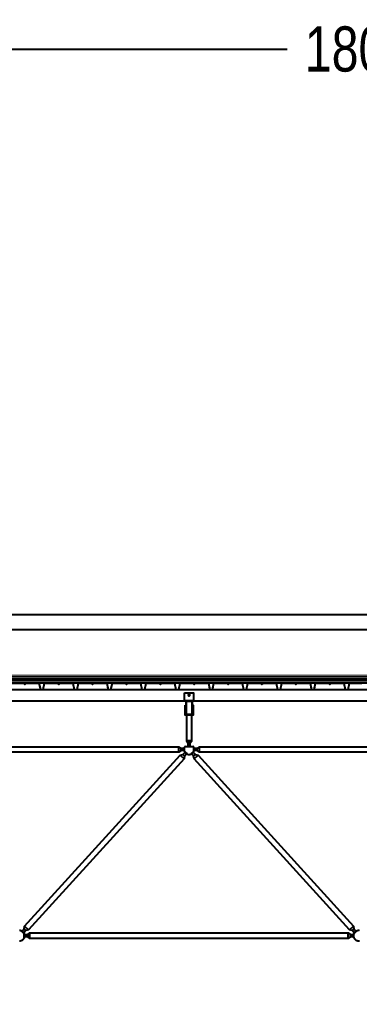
# Model space of a CAD drawing. Header units: centimetres. Extents: x 26569 to 160723, y -3143 to 14565.
# Drawn here: x 35226.7 to 35377.1, y 6232.1 to 6667.7 of the extents above; entities that cross this region are included whole.
import ezdxf

# ---------------------------------------------------------------- set-up
doc = ezdxf.new("R2010")
doc.units = ezdxf.units.CM
doc.header["$LTSCALE"] = 100
for name, color, linetype in [('A-ANNO-DIMS', 187, 'Continuous'), ('A-ELEV-02', 253, 'Continuous'), ('A-ELEV-04', 250, 'Continuous'), ('A-WALL-INSL', 249, 'Continuous'), ('A-WALL-SNWPNL', 200, 'Continuous'), ('S-STEL', 3, 'Continuous')]:
    doc.layers.add(name, color=color, linetype=linetype)
doc.styles.add('Fields_100', font='act_simplex.shx', dxfattribs={"width": 0.8, "height": 20})
doc.linetypes.add('BATTING', pattern='A,0.00254,-2.54,[134,ltypeshp.shx,S=2.54,R=0,X=-2.54,Y=0],-5.08,[134,ltypeshp.shx,S=2.54,R=180,X=2.54,Y=0],-2.54', length=10.16254)
doc.dimstyles.new('FIELDS_100', dxfattribs={"dimscale": 0, "dimtxt": 20, "dimasz": 5, "dimexe": 5, "dimexo": 5, "dimgap": 5, "dimtad": 0, "dimdec": 0, "dimzin": 0, "dimdsep": 46, "dimtxsty": 'Fields_100', "dimblk": 'DOT', "dimcen": 0.09, "dimclrt": 50, "dimadec": 0, "dimazin": 0, "dimtfac": 1, "dimtdec": 0, "dimtix": 1, "dimtofl": 0, "dimtmove": 1, "dimatfit": 3, "dimfxl": 5, "dimfxlon": 1, "dimtolj": 1, "dimtzin": 0, "dimarcsym": 0})

# ---------------------------------------------------------------- blocks, each defined once
blk = doc.blocks.new('_Dot')
at = {"color": 0, "linetype": 'ByBlock', "lineweight": -2}
blk.add_line((-0.5, 0), (-1, 0), dxfattribs=at)
at = {"color": 0, "linetype": 'ByBlock', "const_width": 0.5}
blk.add_lwpolyline([(-0.25, 0, 1), (0.25, 0, 1)], format="xyb", close=True, dxfattribs=at)
blk = doc.blocks.new('*D693')
at = {"layer": 'A-ANNO-DIMS', "color": 0, "lineweight": -2, "transparency": 16777216}
for p, q in [((34926.73, 6649.56), (34926.73, 6659.56)), ((35826.73, 6649.56), (35826.73, 6659.56)), ((34931.73, 6654.56), (35345.07, 6654.56)), ((35821.73, 6654.56), (35408.4, 6654.56))]:
    blk.add_line(p, q, dxfattribs=at)
at = {"layer": 'DEFPOINTS', "color": 0, "transparency": 16777216}
for p in [(35826.73, 6654.56), (34926.73, 6232.06), (35826.73, 6232.06)]:
    blk.add_point(p, dxfattribs=at)
at = {"layer": 'A-ANNO-DIMS', "color": 0, "lineweight": -2, "transparency": 16777216, "xscale": 5, "yscale": 5, "zscale": 5, "rotation": 180}
blk.add_blockref('_Dot', (34926.73, 6654.56), dxfattribs=at)
at = {"layer": 'A-ANNO-DIMS', "color": 0, "lineweight": -2, "transparency": 16777216, "xscale": 5, "yscale": 5, "zscale": 5}
blk.add_blockref('_Dot', (35826.73, 6654.56), dxfattribs=at)
at = {"layer": 'A-ANNO-DIMS', "color": 50, "transparency": 16777216, "insert": (35376.73, 6654.56), "char_height": 20, "attachment_point": 5, "style": 'Fields_100'}
blk.add_mtext('\\A1;1800', dxfattribs=at)

msp = doc.modelspace()

# ---------------------------------------------------------------- linework, layer by layer
at = {"layer": 'A-ELEV-02'}
for points in [[(32200.48, 6371.06), (36699.23, 6371.06)], [(32200.48, 6366.06), (36699.23, 6366.06)], [(35303.73, 6366.06), (35299.73, 6366.06)], [(35299.93, 6363.26), (35300.18, 6363.26)], [(35299.93, 6362.56), (35300.18, 6362.56)], [(35303.28, 6363.26), (35303.53, 6363.26)], [(35303.28, 6362.56), (35303.53, 6362.56)], [(35300.53, 6359.66), (35300.53, 6348.36), (35301.23, 6347.36), (35301.23, 6345.86)], [(35302.23, 6345.86), (35302.23, 6347.36), (35302.94, 6348.36), (35302.94, 6359.66)], [(35302.94, 6348.36), (35300.53, 6348.36)], [(35302.23, 6347.36), (35301.23, 6347.36)], [(35153.78, 6345.01), (35155.28, 6345.01), (35156.28, 6345.72), (35297.18, 6345.72), (35298.18, 6345.01), (35299.68, 6345.01)], [(35299.68, 6344.01), (35298.18, 6344.01), (35297.18, 6343.3), (35156.28, 6343.3), (35155.28, 6344.01), (35153.78, 6344.01)], [(35297.18, 6343.3), (35297.18, 6345.72)], [(35298.18, 6344.01), (35298.18, 6345.01)], [(35299.93, 6345.86), (35299.89, 6345.8), (35299.85, 6345.74), (35299.81, 6345.68), (35299.77, 6345.61), (35299.73, 6345.54), (35299.7, 6345.47), (35299.67, 6345.4), (35299.64, 6345.33), (35299.61, 6345.26), (35299.6, 6345.22), (35299.59, 6345.18), (35299.57, 6345.14), (35299.56, 6345.11), (35299.55, 6345.07), (35299.54, 6345.03), (35299.54, 6344.99), (35299.53, 6344.95), (35299.52, 6344.91), (35299.51, 6344.87), (35299.51, 6344.83), (35299.5, 6344.79), (35299.5, 6344.75), (35299.49, 6344.71), (35299.49, 6344.67), (35299.49, 6344.63), (35299.49, 6344.59), (35299.48, 6344.55), (35299.48, 6344.52), (35299.48, 6344.48), (35299.49, 6344.44), (35299.49, 6344.4), (35299.49, 6344.36), (35299.49, 6344.32), (35299.5, 6344.28), (35299.5, 6344.24), (35299.51, 6344.2), (35299.51, 6344.16), (35299.53, 6344.08), (35299.54, 6344.01), (35299.56, 6343.93), (35299.58, 6343.86), (35299.61, 6343.78), (35299.63, 6343.71), (35299.66, 6343.64), (35299.69, 6343.57), (35299.72, 6343.51), (35299.76, 6343.44), (35299.79, 6343.37), (35299.83, 6343.31), (35299.87, 6343.25), (35299.92, 6343.18), (35299.96, 6343.12), (35300.01, 6343.06), (35300.07, 6343), (35300.12, 6342.95), (35300.15, 6342.92), (35300.17, 6342.89), (35300.2, 6342.86), (35300.23, 6342.84), (35300.26, 6342.81), (35300.29, 6342.78), (35300.32, 6342.76), (35300.35, 6342.73), (35300.39, 6342.71), (35300.42, 6342.69), (35300.45, 6342.66), (35300.48, 6342.64), (35300.52, 6342.62), (35300.55, 6342.6), (35300.59, 6342.58), (35300.62, 6342.56), (35300.65, 6342.54), (35300.69, 6342.52), (35300.73, 6342.5), (35300.76, 6342.48), (35300.8, 6342.47), (35300.83, 6342.45), (35300.87, 6342.43), (35300.91, 6342.42), (35300.94, 6342.41), (35300.98, 6342.39), (35301.02, 6342.38), (35301.06, 6342.37), (35301.13, 6342.34), (35301.21, 6342.33), (35301.28, 6342.31), (35301.36, 6342.29), (35301.43, 6342.28), (35301.51, 6342.27), (35301.59, 6342.27), (35301.66, 6342.26), (35301.73, 6342.26), (35301.81, 6342.26), (35301.88, 6342.27), (35301.96, 6342.27), (35302.03, 6342.28), (35302.11, 6342.29), (35302.19, 6342.31), (35302.26, 6342.33), (35302.34, 6342.34), (35302.41, 6342.37), (35302.45, 6342.38), (35302.49, 6342.39), (35302.52, 6342.41), (35302.56, 6342.42), (35302.6, 6342.43), (35302.63, 6342.45), (35302.67, 6342.47), (35302.71, 6342.48), (35302.74, 6342.5), (35302.78, 6342.52), (35302.81, 6342.54), (35302.85, 6342.56), (35302.88, 6342.58), (35302.92, 6342.6), (35302.95, 6342.62), (35302.98, 6342.64), (35303.02, 6342.66), (35303.05, 6342.69), (35303.08, 6342.71), (35303.11, 6342.73), (35303.15, 6342.76), (35303.18, 6342.78), (35303.21, 6342.81), (35303.24, 6342.84), (35303.27, 6342.86), (35303.29, 6342.89), (35303.32, 6342.92), (35303.35, 6342.95), (35303.4, 6343), (35303.45, 6343.06), (35303.5, 6343.12), (35303.55, 6343.18), (35303.59, 6343.25), (35303.64, 6343.31), (35303.68, 6343.37), (35303.71, 6343.44), (35303.75, 6343.51), (35303.78, 6343.57), (35303.81, 6343.64), (35303.84, 6343.71), (35303.86, 6343.78), (35303.89, 6343.86), (35303.91, 6343.93), (35303.93, 6344.01), (35303.94, 6344.08), (35303.96, 6344.16), (35303.96, 6344.2), (35303.97, 6344.24), (35303.97, 6344.28), (35303.98, 6344.32), (35303.98, 6344.36), (35303.98, 6344.4), (35303.98, 6344.44), (35303.98, 6344.48), (35303.98, 6344.52), (35303.98, 6344.55), (35303.98, 6344.59), (35303.98, 6344.63), (35303.98, 6344.67), (35303.98, 6344.71), (35303.97, 6344.75), (35303.97, 6344.79), (35303.96, 6344.83), (35303.96, 6344.87), (35303.95, 6344.91), (35303.94, 6344.95), (35303.93, 6344.99), (35303.92, 6345.03), (35303.91, 6345.07), (35303.9, 6345.11), (35303.89, 6345.14), (35303.88, 6345.18), (35303.87, 6345.22), (35303.86, 6345.26), (35303.83, 6345.33), (35303.8, 6345.4), (35303.77, 6345.47), (35303.73, 6345.54), (35303.7, 6345.61), (35303.66, 6345.68), (35303.62, 6345.74), (35303.58, 6345.8), (35303.53, 6345.86)], [(35299.67, 6343.62), (35301.04, 6342.37)], [(35299.68, 6343.58), (35299.68, 6345.44)], [(35299.93, 6345.86), (35303.53, 6345.86)], [(35302.43, 6342.37), (35303.8, 6343.62)], [(35303.78, 6345.01), (35305.28, 6345.01), (35306.28, 6345.72), (35447.18, 6345.72), (35448.18, 6345.01), (35449.68, 6345.01)], [(35303.78, 6343.58), (35303.78, 6345.44)], [(35449.68, 6344.01), (35448.18, 6344.01), (35447.18, 6343.3), (35306.28, 6343.3), (35305.28, 6344.01), (35303.78, 6344.01)], [(35305.28, 6344.01), (35305.28, 6345.01)], [(35306.28, 6343.3), (35306.28, 6345.72)], [(35297.78, 6341.96), (35299.57, 6340.33)], [(35298.98, 6342.22), (35299.72, 6341.55)], [(35303.75, 6341.55), (35304.49, 6342.22)], [(35303.9, 6340.33), (35305.69, 6341.96)], [(35228.75, 6264.98), (35229.49, 6264.3)], [(35228.9, 6266.19), (35230.69, 6264.57)], [(35372.78, 6264.57), (35374.57, 6266.19)], [(35373.98, 6264.3), (35374.72, 6264.98)], [(35226.68, 6259.76), (35226.73, 6259.76), (35226.78, 6259.76), (35226.83, 6259.76), (35226.89, 6259.77), (35226.94, 6259.77), (35226.99, 6259.78), (35227.04, 6259.78), (35227.09, 6259.79), (35227.14, 6259.8), (35227.2, 6259.81), (35227.25, 6259.82), (35227.3, 6259.83), (35227.35, 6259.85), (35227.41, 6259.86), (35227.46, 6259.88), (35227.51, 6259.9), (35227.56, 6259.92), (35227.61, 6259.94), (35227.67, 6259.96), (35227.72, 6259.99), (35227.77, 6260.01), (35227.82, 6260.04), (35227.87, 6260.07), (35227.92, 6260.1), (35227.97, 6260.13), (35228.01, 6260.16), (35228.06, 6260.19), (35228.11, 6260.23), (35228.15, 6260.27), (35228.2, 6260.3), (35228.24, 6260.34), (35228.28, 6260.38), (35228.33, 6260.42), (35228.37, 6260.46), (35228.41, 6260.51), (35228.44, 6260.55), (35228.48, 6260.59), (35228.52, 6260.64), (35228.55, 6260.69), (35228.59, 6260.73), (35228.62, 6260.78), (35228.65, 6260.83), (35228.68, 6260.88), (35228.71, 6260.93), (35228.73, 6260.98), (35228.76, 6261.03), (35228.78, 6261.08), (35228.81, 6261.13), (35228.83, 6261.18), (35228.85, 6261.24), (35228.86, 6261.29), (35228.88, 6261.34), (35228.9, 6261.39), (35228.91, 6261.45), (35228.92, 6261.5), (35228.94, 6261.55), (35228.95, 6261.6), (35228.96, 6261.66), (35228.96, 6261.71), (35228.97, 6261.76), (35228.98, 6261.81), (35228.98, 6261.86), (35228.98, 6261.91), (35228.98, 6261.96), (35228.98, 6262.01), (35228.98, 6262.06), (35228.98, 6262.11), (35228.98, 6262.16), (35228.98, 6262.21), (35228.97, 6262.27), (35228.96, 6262.32), (35228.96, 6262.37), (35228.95, 6262.42), (35228.94, 6262.47), (35228.92, 6262.53), (35228.91, 6262.58), (35228.9, 6262.63), (35228.88, 6262.68), (35228.86, 6262.74), (35228.85, 6262.79), (35228.83, 6262.84), (35228.81, 6262.89), (35228.78, 6262.94), (35228.76, 6262.99), (35228.73, 6263.05), (35228.71, 6263.1), (35228.68, 6263.15), (35228.65, 6263.19), (35228.62, 6263.24), (35228.59, 6263.29), (35228.55, 6263.34), (35228.52, 6263.38), (35228.48, 6263.43), (35228.44, 6263.48), (35228.41, 6263.52), (35228.37, 6263.56), (35228.33, 6263.6), (35228.28, 6263.64), (35228.24, 6263.68), (35228.2, 6263.72), (35228.15, 6263.76), (35228.11, 6263.8), (35228.06, 6263.83), (35228.01, 6263.86), (35227.97, 6263.9), (35227.92, 6263.93), (35227.87, 6263.96), (35227.82, 6263.98), (35227.77, 6264.01), (35227.72, 6264.04), (35227.67, 6264.06), (35227.61, 6264.08), (35227.56, 6264.1), (35227.51, 6264.12), (35227.46, 6264.14), (35227.41, 6264.16), (35227.35, 6264.18), (35227.3, 6264.19), (35227.25, 6264.2), (35227.2, 6264.21), (35227.14, 6264.22), (35227.09, 6264.23), (35227.04, 6264.24), (35226.99, 6264.25), (35226.94, 6264.25), (35226.89, 6264.26), (35226.83, 6264.26), (35226.78, 6264.26), (35226.73, 6264.26), (35226.68, 6264.26)], [(35227.43, 6264.15), (35228.8, 6262.91)], [(35228.78, 6262.51), (35230.28, 6262.51), (35231.28, 6263.22), (35372.18, 6263.22), (35373.18, 6262.51), (35374.68, 6262.51)], [(35228.78, 6261.08), (35228.78, 6262.94)], [(35374.68, 6261.51), (35373.18, 6261.51), (35372.18, 6260.8), (35231.28, 6260.8), (35230.28, 6261.51), (35228.78, 6261.51)], [(35230.28, 6261.51), (35230.28, 6262.51)], [(35231.28, 6260.8), (35231.28, 6263.22)], [(35372.18, 6260.8), (35372.18, 6263.22)], [(35373.18, 6261.51), (35373.18, 6262.51)], [(35377.09, 6264.23), (35377.04, 6264.24), (35376.99, 6264.25), (35376.94, 6264.25), (35376.89, 6264.26), (35376.83, 6264.26), (35376.78, 6264.26), (35376.73, 6264.26), (35376.68, 6264.26), (35376.63, 6264.26), (35376.58, 6264.26), (35376.53, 6264.25), (35376.48, 6264.25), (35376.43, 6264.24), (35376.38, 6264.23), (35376.32, 6264.22), (35376.27, 6264.21), (35376.22, 6264.2), (35376.17, 6264.19), (35376.12, 6264.18), (35376.06, 6264.16), (35376.01, 6264.14), (35375.96, 6264.12), (35375.91, 6264.1), (35375.85, 6264.08), (35375.8, 6264.06), (35375.75, 6264.04), (35375.7, 6264.01), (35375.65, 6263.98), (35375.6, 6263.96), (35375.55, 6263.93), (35375.5, 6263.9), (35375.46, 6263.86), (35375.41, 6263.83), (35375.36, 6263.8), (35375.32, 6263.76), (35375.27, 6263.72), (35375.23, 6263.68), (35375.19, 6263.64), (35375.14, 6263.6), (35375.1, 6263.56), (35375.06, 6263.52), (35375.02, 6263.48), (35374.99, 6263.43), (35374.95, 6263.38), (35374.92, 6263.34), (35374.88, 6263.29), (35374.85, 6263.24), (35374.82, 6263.19), (35374.79, 6263.15), (35374.76, 6263.1), (35374.74, 6263.05), (35374.71, 6262.99), (35374.69, 6262.94), (35374.66, 6262.89), (35374.64, 6262.84), (35374.62, 6262.79), (35374.6, 6262.74), (35374.59, 6262.68), (35374.57, 6262.63), (35374.56, 6262.58), (35374.54, 6262.53), (35374.53, 6262.47), (35374.52, 6262.42), (35374.51, 6262.37), (35374.51, 6262.32), (35374.5, 6262.27), (35374.49, 6262.21), (35374.49, 6262.16), (35374.49, 6262.11), (35374.48, 6262.06), (35374.48, 6262.01), (35374.48, 6261.96), (35374.49, 6261.91), (35374.49, 6261.86), (35374.49, 6261.81), (35374.5, 6261.76), (35374.51, 6261.71), (35374.51, 6261.66), (35374.52, 6261.6), (35374.53, 6261.55), (35374.54, 6261.5), (35374.56, 6261.45), (35374.57, 6261.39), (35374.59, 6261.34), (35374.6, 6261.29), (35374.62, 6261.24), (35374.64, 6261.18), (35374.66, 6261.13), (35374.69, 6261.08), (35374.71, 6261.03), (35374.74, 6260.98), (35374.76, 6260.93), (35374.79, 6260.88), (35374.82, 6260.83), (35374.85, 6260.78), (35374.88, 6260.73), (35374.92, 6260.69), (35374.95, 6260.64), (35374.99, 6260.59), (35375.02, 6260.55), (35375.06, 6260.51), (35375.1, 6260.46), (35375.14, 6260.42), (35375.19, 6260.38), (35375.23, 6260.34), (35375.27, 6260.3), (35375.32, 6260.27), (35375.36, 6260.23), (35375.41, 6260.19), (35375.46, 6260.16), (35375.5, 6260.13), (35375.55, 6260.1), (35375.6, 6260.07), (35375.65, 6260.04), (35375.7, 6260.01), (35375.75, 6259.99), (35375.8, 6259.96), (35375.85, 6259.94), (35375.91, 6259.92), (35375.96, 6259.9), (35376.01, 6259.88), (35376.06, 6259.86), (35376.12, 6259.85), (35376.17, 6259.83), (35376.22, 6259.82), (35376.27, 6259.81), (35376.32, 6259.8), (35376.38, 6259.79), (35376.43, 6259.78), (35376.48, 6259.78), (35376.53, 6259.77), (35376.58, 6259.77), (35376.63, 6259.76), (35376.68, 6259.76), (35376.73, 6259.76), (35376.78, 6259.76), (35376.83, 6259.76), (35376.89, 6259.77), (35376.94, 6259.77), (35376.99, 6259.78), (35377.04, 6259.78), (35377.09, 6259.79)], [(35374.67, 6262.91), (35376.04, 6264.15)], [(35374.68, 6261.08), (35374.68, 6262.94)]]:
    msp.add_lwpolyline(points, dxfattribs=at)
for points in [[(35299.73, 6369.56), (35303.73, 6369.56), (35303.73, 6365.91), (35299.73, 6365.91)], [(35302.08, 6368.56), (35302.08, 6368.57), (35302.08, 6368.58), (35302.08, 6368.59), (35302.08, 6368.59), (35302.08, 6368.6), (35302.08, 6368.61), (35302.08, 6368.62), (35302.08, 6368.63), (35302.08, 6368.63), (35302.08, 6368.64), (35302.07, 6368.65), (35302.07, 6368.66), (35302.07, 6368.67), (35302.07, 6368.67), (35302.06, 6368.68), (35302.06, 6368.69), (35302.06, 6368.7), (35302.05, 6368.71), (35302.05, 6368.72), (35302.05, 6368.72), (35302.04, 6368.73), (35302.04, 6368.74), (35302.03, 6368.75), (35302.03, 6368.75), (35302.02, 6368.76), (35302.02, 6368.77), (35302.01, 6368.78), (35302.01, 6368.78), (35302, 6368.79), (35301.99, 6368.8), (35301.99, 6368.8), (35301.98, 6368.81), (35301.98, 6368.82), (35301.97, 6368.82), (35301.96, 6368.83), (35301.95, 6368.83), (35301.95, 6368.84), (35301.94, 6368.85), (35301.93, 6368.85), (35301.93, 6368.86), (35301.92, 6368.86), (35301.91, 6368.86), (35301.9, 6368.87), (35301.9, 6368.87), (35301.89, 6368.88), (35301.88, 6368.88), (35301.87, 6368.88), (35301.86, 6368.89), (35301.86, 6368.89), (35301.85, 6368.89), (35301.84, 6368.9), (35301.83, 6368.9), (35301.82, 6368.9), (35301.81, 6368.9), (35301.81, 6368.9), (35301.8, 6368.91), (35301.79, 6368.91), (35301.78, 6368.91), (35301.77, 6368.91), (35301.77, 6368.91), (35301.76, 6368.91), (35301.75, 6368.91), (35301.74, 6368.91), (35301.73, 6368.91), (35301.73, 6368.91), (35301.72, 6368.91), (35301.71, 6368.91), (35301.7, 6368.91), (35301.69, 6368.91), (35301.69, 6368.91), (35301.68, 6368.91), (35301.67, 6368.91), (35301.66, 6368.9), (35301.65, 6368.9), (35301.65, 6368.9), (35301.64, 6368.9), (35301.63, 6368.9), (35301.62, 6368.89), (35301.61, 6368.89), (35301.61, 6368.89), (35301.6, 6368.88), (35301.59, 6368.88), (35301.58, 6368.88), (35301.57, 6368.87), (35301.57, 6368.87), (35301.56, 6368.86), (35301.55, 6368.86), (35301.54, 6368.86), (35301.54, 6368.85), (35301.53, 6368.85), (35301.52, 6368.84), (35301.51, 6368.83), (35301.51, 6368.83), (35301.5, 6368.82), (35301.49, 6368.82), (35301.49, 6368.81), (35301.48, 6368.8), (35301.47, 6368.8), (35301.47, 6368.79), (35301.46, 6368.78), (35301.46, 6368.78), (35301.45, 6368.77), (35301.45, 6368.76), (35301.44, 6368.75), (35301.44, 6368.75), (35301.43, 6368.74), (35301.43, 6368.73), (35301.42, 6368.72), (35301.42, 6368.72), (35301.42, 6368.71), (35301.41, 6368.7), (35301.41, 6368.69), (35301.41, 6368.68), (35301.4, 6368.67), (35301.4, 6368.67), (35301.4, 6368.66), (35301.4, 6368.65), (35301.39, 6368.64), (35301.39, 6368.63), (35301.39, 6368.63), (35301.39, 6368.62), (35301.39, 6368.61), (35301.39, 6368.6), (35301.39, 6368.59), (35301.39, 6368.59), (35301.38, 6368.58), (35301.38, 6368.57), (35301.38, 6368.56), (35301.38, 6368.55), (35301.38, 6368.55), (35301.39, 6368.54), (35301.39, 6368.53), (35301.39, 6368.52), (35301.39, 6368.51), (35301.39, 6368.51), (35301.39, 6368.5), (35301.39, 6368.49), (35301.39, 6368.48), (35301.4, 6368.47), (35301.4, 6368.47), (35301.4, 6368.46), (35301.4, 6368.45), (35301.41, 6368.44), (35301.41, 6368.43), (35301.41, 6368.43), (35301.42, 6368.42), (35301.42, 6368.41), (35301.42, 6368.4), (35301.43, 6368.39), (35301.43, 6368.39), (35301.44, 6368.38), (35301.44, 6368.37), (35301.45, 6368.36), (35301.45, 6368.36), (35301.46, 6368.35), (35301.46, 6368.34), (35301.47, 6368.33), (35301.47, 6368.33), (35301.48, 6368.32), (35301.49, 6368.31), (35301.49, 6368.31), (35301.5, 6368.3), (35301.51, 6368.3), (35301.51, 6368.29), (35301.52, 6368.28), (35301.53, 6368.28), (35301.54, 6368.27), (35301.54, 6368.27), (35301.55, 6368.26), (35301.56, 6368.26), (35301.57, 6368.26), (35301.57, 6368.25), (35301.58, 6368.25), (35301.59, 6368.24), (35301.6, 6368.24), (35301.61, 6368.24), (35301.61, 6368.23), (35301.62, 6368.23), (35301.63, 6368.23), (35301.64, 6368.23), (35301.65, 6368.22), (35301.65, 6368.22), (35301.66, 6368.22), (35301.67, 6368.22), (35301.68, 6368.22), (35301.69, 6368.22), (35301.69, 6368.21), (35301.7, 6368.21), (35301.71, 6368.21), (35301.72, 6368.21), (35301.73, 6368.21), (35301.73, 6368.21), (35301.74, 6368.21), (35301.75, 6368.21), (35301.76, 6368.21), (35301.77, 6368.21), (35301.77, 6368.21), (35301.78, 6368.22), (35301.79, 6368.22), (35301.8, 6368.22), (35301.81, 6368.22), (35301.81, 6368.22), (35301.82, 6368.22), (35301.83, 6368.23), (35301.84, 6368.23), (35301.85, 6368.23), (35301.86, 6368.23), (35301.86, 6368.24), (35301.87, 6368.24), (35301.88, 6368.24), (35301.89, 6368.25), (35301.9, 6368.25), (35301.9, 6368.26), (35301.91, 6368.26), (35301.92, 6368.26), (35301.93, 6368.27), (35301.93, 6368.27), (35301.94, 6368.28), (35301.95, 6368.28), (35301.95, 6368.29), (35301.96, 6368.3), (35301.97, 6368.3), (35301.98, 6368.31), (35301.98, 6368.31), (35301.99, 6368.32), (35301.99, 6368.33), (35302, 6368.33), (35302.01, 6368.34), (35302.01, 6368.35), (35302.02, 6368.36), (35302.02, 6368.36), (35302.03, 6368.37), (35302.03, 6368.38), (35302.04, 6368.39), (35302.04, 6368.39), (35302.05, 6368.4), (35302.05, 6368.41), (35302.05, 6368.42), (35302.06, 6368.43), (35302.06, 6368.43), (35302.06, 6368.44), (35302.07, 6368.45), (35302.07, 6368.46), (35302.07, 6368.47), (35302.07, 6368.47), (35302.08, 6368.48), (35302.08, 6368.49), (35302.08, 6368.5), (35302.08, 6368.51), (35302.08, 6368.51), (35302.08, 6368.52), (35302.08, 6368.53), (35302.08, 6368.54), (35302.08, 6368.55), (35302.08, 6368.55)], [(35299.93, 6364.16), (35300.18, 6364.16), (35300.18, 6359.91), (35303.28, 6359.91), (35303.28, 6364.16), (35303.53, 6364.16), (35303.53, 6359.66), (35299.93, 6359.66)], [(35227.74, 6263.87), (35228.75, 6264.98), (35228.9, 6266.19), (35297.78, 6341.96), (35298.98, 6342.22), (35299.99, 6343.33), (35300.73, 6342.66), (35299.72, 6341.55), (35299.57, 6340.33), (35230.69, 6264.57), (35229.49, 6264.3), (35228.48, 6263.19)], [(35374.99, 6263.19), (35373.98, 6264.3), (35372.78, 6264.57), (35303.9, 6340.33), (35303.75, 6341.55), (35302.74, 6342.66), (35303.48, 6343.33), (35304.49, 6342.22), (35305.69, 6341.96), (35374.57, 6266.19), (35374.72, 6264.98), (35375.73, 6263.87)]]:
    msp.add_lwpolyline(points, close=True, dxfattribs=at)
at = {"layer": 'A-ELEV-04'}
for p, q in [((41257.01, 6404.13), (31299.11, 6404.13)), ((32208.53, 6397.57), (41237.71, 6397.57))]:
    msp.add_line(p, q, dxfattribs=at)
at = {"layer": 'A-WALL-INSL', "ltscale": 0.002, "const_width": 0.1}
msp.add_lwpolyline([(41241.73, 6377.81), (32205.48, 6377.81)], dxfattribs=at)
at = {"layer": 'A-WALL-INSL', "linetype": 'BATTING', "ltscale": 0.002}
for points in [[(41241.73, 6376.81), (32205.48, 6376.81)], [(41241.73, 6374.81), (32205.48, 6374.81)]]:
    msp.add_lwpolyline(points, dxfattribs=at)
at = {"layer": 'A-WALL-INSL', "ltscale": 0.002}
for points in [[(41241.73, 6375.81), (32205.48, 6375.81)], [(41241.73, 6373.81), (32205.48, 6373.81)]]:
    msp.add_lwpolyline(points, dxfattribs=at)
at = {"layer": 'A-WALL-SNWPNL', "ltscale": 100}
for points in [[(35222.75, 6373.81), (35228.25, 6373.81), (35229, 6373.31), (35229.75, 6373.81), (35235.25, 6373.81), (35235.88, 6371.06), (35237.13, 6371.06), (35237.75, 6373.81), (35243.25, 6373.81), (35244, 6373.31), (35244.75, 6373.81), (35250.25, 6373.81), (35250.88, 6371.06), (35252.13, 6371.06), (35252.75, 6373.81), (35258.25, 6373.81), (35259, 6373.31), (35259.75, 6373.81), (35265.25, 6373.81), (35265.88, 6371.06), (35267.13, 6371.06), (35267.35, 6372.04)], [(35265.66, 6372.04), (35265.88, 6371.06), (35267.13, 6371.06), (35267.75, 6373.81), (35273.25, 6373.81), (35274, 6373.31), (35274.75, 6373.81), (35280.25, 6373.81), (35280.88, 6371.06), (35282.13, 6371.06), (35282.75, 6373.81), (35288.25, 6373.81), (35289, 6373.31), (35289.75, 6373.81), (35295.25, 6373.81), (35295.88, 6371.06), (35297.13, 6371.06), (35297.75, 6373.81), (35303.25, 6373.81), (35304, 6373.31), (35304.75, 6373.81), (35310.25, 6373.81), (35310.88, 6371.06), (35312.13, 6371.06), (35312.35, 6372.04)], [(35310.66, 6372.04), (35310.88, 6371.06), (35312.13, 6371.06), (35312.75, 6373.81), (35318.25, 6373.81), (35319, 6373.31), (35319.75, 6373.81), (35325.25, 6373.81), (35325.88, 6371.06), (35327.13, 6371.06), (35327.75, 6373.81), (35333.25, 6373.81), (35334, 6373.31), (35334.75, 6373.81), (35340.25, 6373.81), (35340.88, 6371.06), (35342.13, 6371.06), (35342.75, 6373.81), (35348.25, 6373.81), (35349, 6373.31), (35349.75, 6373.81), (35355.25, 6373.81), (35355.88, 6371.06), (35357.13, 6371.06), (35357.35, 6372.04)], [(35355.66, 6372.04), (35355.88, 6371.06), (35357.13, 6371.06), (35357.75, 6373.81), (35363.25, 6373.81), (35364, 6373.31), (35364.75, 6373.81), (35370.25, 6373.81), (35370.88, 6371.06), (35372.13, 6371.06), (35372.75, 6373.81), (35378.25, 6373.81)]]:
    msp.add_lwpolyline(points, dxfattribs=at)
at = {"layer": 'S-STEL'}
msp.add_lwpolyline([(35303.23, 6359.91), (35303.23, 6365.91), (35300.23, 6365.91), (35300.23, 6359.91)], dxfattribs=at)
msp.add_lwpolyline([(35303.08, 6365.76), (35300.38, 6365.76), (35300.38, 6360.06), (35303.08, 6360.06)], close=True, dxfattribs=at)

# ---------------------------------------------------------------- dimensions: what is measured, and where the dimension line sits
at = {"layer": 'A-ANNO-DIMS'}
dim = msp.add_linear_dim(base=(35826.73, 6654.56), p1=(34926.73, 6232.06), p2=(35826.73, 6232.06), dimstyle='FIELDS_100', override={"dimscale": 1, "dimlfac": 2}, dxfattribs=at)
dim.commit()
dim.dimension.update_dxf_attribs({"geometry": '*D693', "text_midpoint": (35376.73, 6654.56)})

doc.saveas('drawing.dxf')
